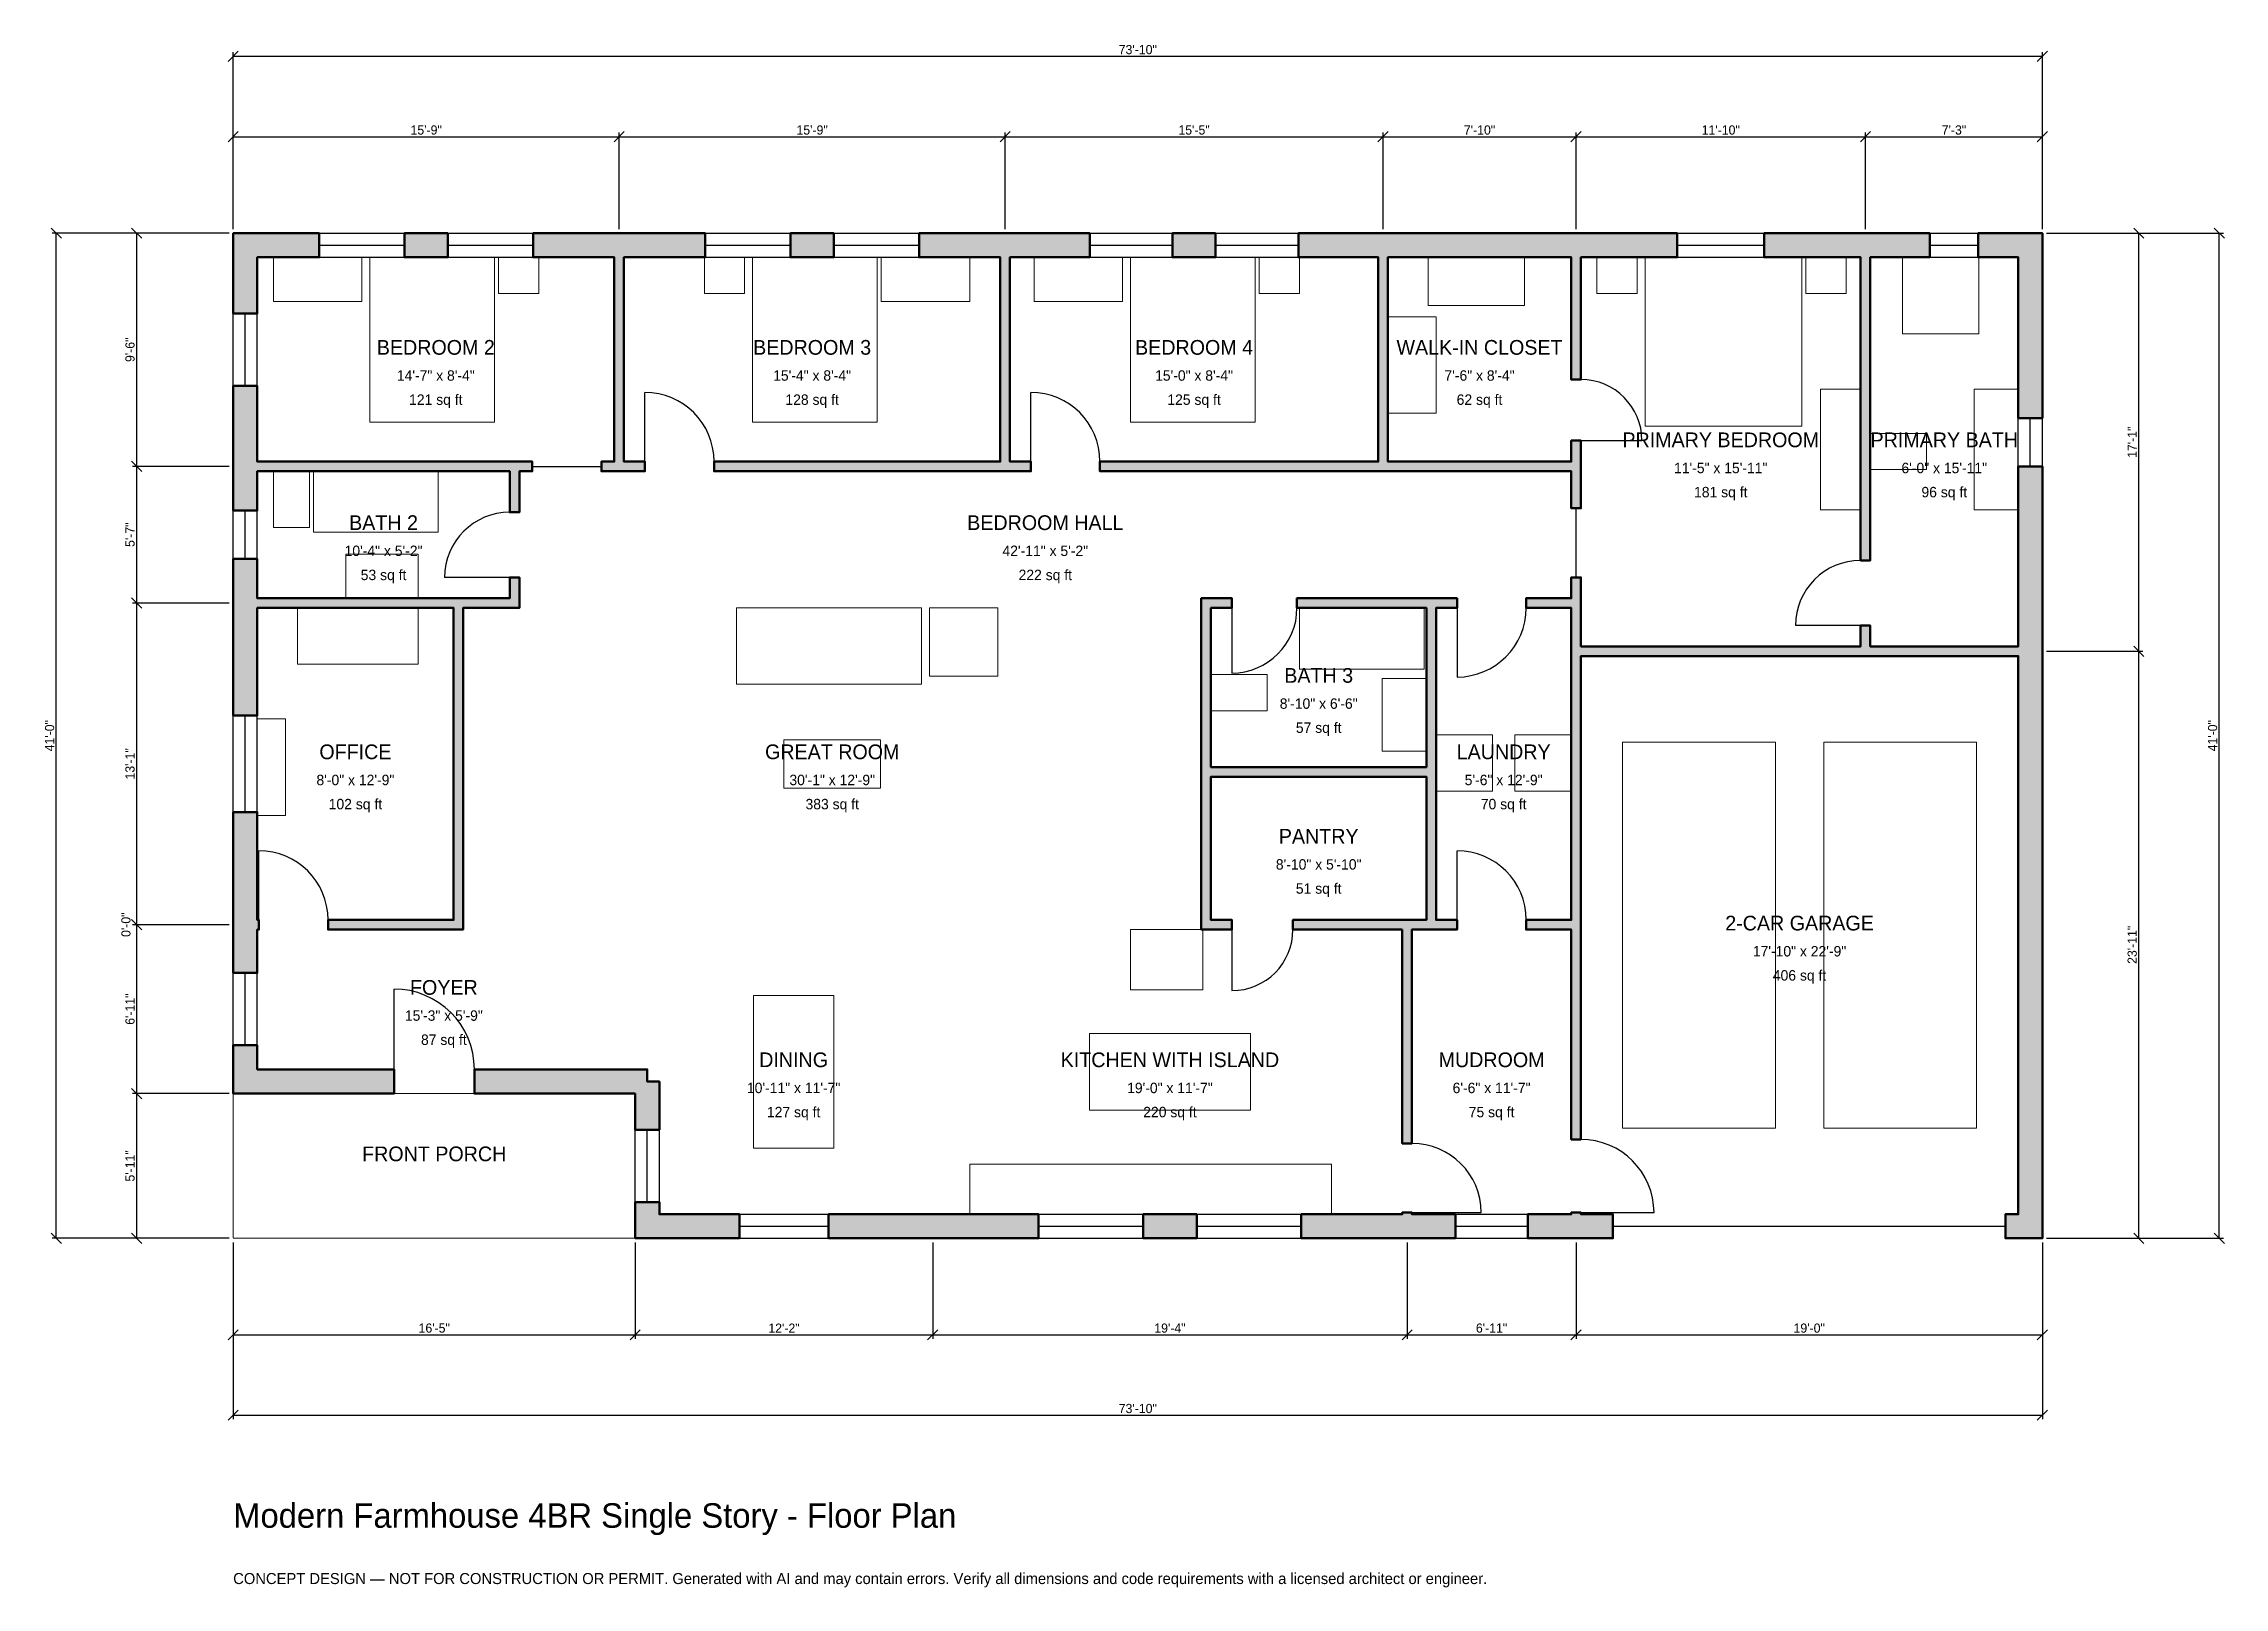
# Model space of a CAD drawing. Header units: inches. Extents: x -93 to 975, y -171 to 585.
import ezdxf
from ezdxf.enums import TextEntityAlignment as Align

# ---------------------------------------------------------------- set-up
doc = ezdxf.new("R2010")
doc.units = ezdxf.units.IN
doc.header["$MEASUREMENT"] = 0
doc.linetypes.add('DASHED', pattern=[0.6, 0.5, -0.1])
for name, color, linetype, lineweight in [('A-ANNO-DIMS', 1, 'Continuous', 13), ('A-ANNO-TEXT', 7, 'Continuous', 18), ('A-AREA-IDEN', 7, 'Continuous', 18), ('A-DOOR', 2, 'Continuous', 25), ('A-FLOR-FIXT', 9, 'Continuous', 13), ('A-FURN', 9, 'Continuous', 13), ('A-GLAZ', 4, 'Continuous', 25), ('A-SITE-PAVE', 8, 'Continuous', 13), ('A-WALL', 7, 'Continuous', 50), ('A-WALL-PATT', 8, 'Continuous', 13)]:
    doc.layers.add(name, color=color, linetype=linetype, lineweight=lineweight)
doc.dimstyles.new('PLAN', dxfattribs={"dimtxt": 4.5, "dimasz": 3, "dimexe": 2, "dimexo": 2, "dimgap": 1, "dimtad": 1, "dimdec": 0, "dimlunit": 4, "dimtsz": 2.5, "dimcen": 2.5, "dimclrd": 1, "dimclre": 1, "dimazin": 3, "dimtfac": 1, "dimtmove": 0, "dimatfit": 3})

msp = doc.modelspace()

# ---------------------------------------------------------------- hatches: boundary and pattern name
at = {"layer": 'A-WALL-PATT'}
h = msp.add_hatch(dxfattribs=at)
h.set_pattern_fill('ANSI31', color=8, scale=0.8)
h.paths.add_polyline_path([(196.8504, 0), (196.8504, 11.811), (196.8504, 11.811), (196.8504, 17.7165), (208.6614, 17.7165), (208.6614, 11.811), (247.8346, 11.811), (247.8346, 0), (208.6614, 0), (208.6614, 0), (196.8504, 0), (196.8504, 0), (196.8504, 0)])
h.paths.add_polyline_path([(196.8504, 70.8661), (118.1102, 70.8661), (118.1102, 82.6772), (202.7559, 82.6772), (202.7559, 76.7717), (208.6614, 76.7717), (208.6614, 53.1496), (196.8504, 53.1496), (196.8504, 70.8661)])
h.paths.add_polyline_path([(11.811, 70.8661), (11.811, 70.8661), (0, 70.8661), (0, 70.8661), (0, 70.8661), (0, 82.6772), (0, 82.6772), (0, 94.4882), (11.811, 94.4882), (11.811, 82.6772), (78.7402, 82.6772), (78.7402, 70.8661), (11.811, 70.8661)])
h.paths.add_polyline_path([(0, 147.6378), (0, 151.1811), (0, 151.1811), (0, 155.9055), (0, 155.9055), (0, 159.4488), (0, 208.6614), (11.811, 208.6614), (11.811, 159.4488), (11.811, 155.9055), (12.5984, 155.9055), (12.5984, 151.1811), (11.811, 151.1811), (11.811, 147.6378), (11.811, 129.9213), (0, 129.9213), (0, 147.6378)])
h.paths.add_polyline_path([(0, 305.1181), (0, 308.6614), (0, 308.6614), (0, 313.3858), (0, 313.3858), (0, 316.9291), (0, 332.6772), (11.811, 332.6772), (11.811, 316.9291), (11.811, 313.3858), (107.874, 313.3858), (112.5984, 313.3858), (135.4331, 313.3858), (135.4331, 323.622), (140.1575, 323.622), (140.1575, 313.3858), (140.1575, 308.6614), (135.4331, 308.6614), (112.5984, 308.6614), (112.5984, 155.9055), (112.5984, 151.1811), (112.5984, 151.1811), (107.874, 151.1811), (107.874, 151.1811), (46.4567, 151.1811), (46.4567, 155.9055), (107.874, 155.9055), (107.874, 308.6614), (11.811, 308.6614), (11.811, 305.1181), (11.811, 255.9055), (0, 255.9055), (0, 305.1181)])
h.paths.add_polyline_path([(0, 372.0472), (0, 375.5906), (0, 375.5906), (0, 380.315), (0, 380.315), (0, 383.8583), (0, 417.3228), (11.811, 417.3228), (11.811, 383.8583), (11.811, 380.315), (135.4331, 380.315), (140.1575, 380.315), (146.4567, 380.315), (146.4567, 375.5906), (140.1575, 375.5906), (140.1575, 355.5118), (135.4331, 355.5118), (135.4331, 375.5906), (11.811, 375.5906), (11.811, 372.0472), (11.811, 356.2992), (0, 356.2992), (0, 372.0472)])
h.paths.add_polyline_path([(0, 480.315), (0, 480.315), (0, 492.126), (0, 492.126), (0, 492.126), (11.811, 492.126), (11.811, 492.126), (42.126, 492.126), (42.126, 480.315), (11.811, 480.315), (11.811, 452.7559), (0, 452.7559), (0, 480.315)])
h.paths.add_polyline_path([(105.1181, 492.126), (105.1181, 480.315), (83.8583, 480.315), (83.8583, 492.126), (105.1181, 492.126)])
h.paths.add_polyline_path([(183.0709, 492.126), (186.6142, 492.126), (186.6142, 492.126), (191.3386, 492.126), (191.3386, 492.126), (194.8819, 492.126), (231.1024, 492.126), (231.1024, 480.315), (194.8819, 480.315), (191.3386, 480.315), (191.3386, 380.315), (201.5748, 380.315), (201.5748, 375.5906), (191.3386, 375.5906), (186.6142, 375.5906), (180.315, 375.5906), (180.315, 380.315), (186.6142, 380.315), (186.6142, 480.315), (183.0709, 480.315), (146.8504, 480.315), (146.8504, 492.126), (183.0709, 492.126)])
h.paths.add_polyline_path([(294.0945, 492.126), (294.0945, 480.315), (272.8346, 480.315), (272.8346, 492.126), (294.0945, 492.126)])
h.paths.add_polyline_path([(372.0472, 492.126), (375.5906, 492.126), (375.5906, 492.126), (380.315, 492.126), (380.315, 492.126), (383.8583, 492.126), (419.357, 492.126), (419.357, 480.315), (383.8583, 480.315), (380.315, 480.315), (380.315, 380.315), (390.5512, 380.315), (390.5512, 375.5906), (380.315, 375.5906), (375.5906, 375.5906), (235.4331, 375.5906), (235.4331, 380.315), (375.5906, 380.315), (375.5906, 480.315), (372.0472, 480.315), (335.8268, 480.315), (335.8268, 492.126), (372.0472, 492.126)])
h.paths.add_polyline_path([(481.0367, 492.126), (481.0367, 480.315), (459.9081, 480.315), (459.9081, 492.126), (481.0367, 492.126)])
h.paths.add_polyline_path([(557.0866, 492.126), (560.6299, 492.126), (560.6299, 492.126), (565.3543, 492.126), (565.3543, 492.126), (568.8976, 492.126), (651.5748, 492.126), (655.1181, 492.126), (655.1181, 492.126), (659.8425, 492.126), (659.8425, 492.126), (663.3858, 492.126), (707.0866, 492.126), (707.0866, 480.315), (663.3858, 480.315), (659.8425, 480.315), (659.8425, 420.4724), (655.1181, 420.4724), (655.1181, 480.315), (651.5748, 480.315), (568.8976, 480.315), (565.3543, 480.315), (565.3543, 380.315), (655.1181, 380.315), (655.1181, 390.5512), (659.8425, 390.5512), (659.8425, 380.315), (659.8425, 375.5906), (659.8425, 357.4803), (655.1181, 357.4803), (655.1181, 375.5906), (565.3543, 375.5906), (560.6299, 375.5906), (424.4094, 375.5906), (424.4094, 380.315), (560.6299, 380.315), (560.6299, 480.315), (557.0866, 480.315), (521.5879, 480.315), (521.5879, 492.126), (557.0866, 492.126)])
h.paths.add_polyline_path([(793.3071, 492.126), (796.8504, 492.126), (796.8504, 492.126), (801.5748, 492.126), (801.5748, 492.126), (805.1181, 492.126), (830.7087, 492.126), (830.7087, 480.315), (805.1181, 480.315), (801.5748, 480.315), (801.5748, 331.8898), (796.8504, 331.8898), (796.8504, 480.315), (793.3071, 480.315), (749.6063, 480.315), (749.6063, 492.126), (793.3071, 492.126)])
h.paths.add_polyline_path([(874.0157, 492.126), (874.0157, 492.126), (885.8268, 492.126), (885.8268, 492.126), (885.8268, 492.126), (885.8268, 480.315), (885.8268, 480.315), (885.8268, 401.5748), (874.0157, 401.5748), (874.0157, 480.315), (854.3307, 480.315), (854.3307, 492.126), (874.0157, 492.126)])
h.paths.add_polyline_path([(885.8268, 293.3071), (885.8268, 289.7638), (885.8268, 289.7638), (885.8268, 285.0394), (885.8268, 285.0394), (885.8268, 281.4961), (885.8268, 11.811), (885.8268, 11.811), (885.8268, 0), (885.8268, 0), (885.8268, 0), (874.0157, 0), (874.0157, 0), (867.7165, 0), (867.7165, 11.811), (874.0157, 11.811), (874.0157, 281.4961), (874.0157, 285.0394), (801.5748, 285.0394), (796.8504, 285.0394), (659.8425, 285.0394), (659.8425, 155.9055), (659.8425, 151.1811), (659.8425, 48.4252), (655.1181, 48.4252), (655.1181, 151.1811), (633.0709, 151.1811), (633.0709, 155.9055), (655.1181, 155.9055), (655.1181, 285.0394), (655.1181, 289.7638), (655.1181, 308.6614), (633.0709, 308.6614), (633.0709, 313.3858), (655.1181, 313.3858), (655.1181, 323.622), (659.8425, 323.622), (659.8425, 313.3858), (659.8425, 308.6614), (659.8425, 289.7638), (796.8504, 289.7638), (796.8504, 300), (801.5748, 300), (801.5748, 289.7638), (874.0157, 289.7638), (874.0157, 293.3071), (874.0157, 377.9528), (885.8268, 377.9528), (885.8268, 293.3071)])
h.paths.add_polyline_path([(663.3858, 0), (659.8425, 0), (659.8425, 0), (655.1181, 0), (655.1181, 0), (651.5748, 0), (633.8583, 0), (633.8583, 11.811), (651.5748, 11.811), (655.1181, 11.811), (655.1181, 12.5984), (659.8425, 12.5984), (659.8425, 11.811), (663.3858, 11.811), (675.5906, 11.811), (675.5906, 0), (663.3858, 0)])
h.paths.add_polyline_path([(580.7087, 0), (577.1654, 0), (577.1654, 0), (572.4409, 0), (572.4409, 0), (568.8976, 0), (522.9659, 0), (522.9659, 11.811), (568.8976, 11.811), (572.4409, 11.811), (572.4409, 12.5984), (577.1654, 12.5984), (577.1654, 11.811), (580.7087, 11.811), (598.4252, 11.811), (598.4252, 0), (580.7087, 0)])
h.paths.add_polyline_path([(445.5381, 0), (445.5381, 11.811), (471.7848, 11.811), (471.7848, 0), (445.5381, 0)])
h.paths.add_polyline_path([(348.4252, 0), (336.6142, 0), (291.5354, 0), (291.5354, 11.811), (336.6142, 11.811), (348.4252, 11.811), (394.357, 11.811), (394.357, 0), (348.4252, 0)])
h.paths.add_polyline_path([(572.4409, 151.1811), (518.8976, 151.1811), (518.8976, 155.9055), (572.4409, 155.9055), (577.1654, 155.9055), (584.252, 155.9055), (584.252, 225.9843), (478.7402, 225.9843), (478.7402, 155.9055), (488.9764, 155.9055), (488.9764, 151.1811), (478.7402, 151.1811), (474.0157, 151.1811), (474.0157, 151.1811), (474.0157, 155.9055), (474.0157, 155.9055), (474.0157, 225.9843), (474.0157, 225.9843), (474.0157, 230.7087), (474.0157, 230.7087), (474.0157, 308.6614), (474.0157, 308.6614), (474.0157, 313.3858), (474.0157, 313.3858), (478.7402, 313.3858), (488.9764, 313.3858), (488.9764, 308.6614), (478.7402, 308.6614), (478.7402, 230.7087), (584.252, 230.7087), (584.252, 308.6614), (520.8661, 308.6614), (520.8661, 313.3858), (584.252, 313.3858), (584.252, 313.3858), (588.9764, 313.3858), (599.2126, 313.3858), (599.2126, 308.6614), (588.9764, 308.6614), (588.9764, 230.7087), (588.9764, 225.9843), (588.9764, 155.9055), (599.2126, 155.9055), (599.2126, 151.1811), (588.9764, 151.1811), (584.252, 151.1811), (584.252, 151.1811), (577.1654, 151.1811), (577.1654, 46.4567), (572.4409, 46.4567), (572.4409, 151.1811)])

# ---------------------------------------------------------------- linework, layer by layer
at = {"layer": 'A-DOOR'}
for p, q in [((201.5748, 380.315), (201.5748, 414.1732)), ((390.5512, 380.315), (390.5512, 414.1732)), ((659.8425, 390.5512), (689.7638, 390.5512)), ((146.4567, 377.9528), (180.315, 377.9528)), ((657.4803, 323.622), (657.4803, 357.4803)), ((135.4331, 323.622), (103.5433, 323.622)), ((488.9764, 308.6614), (488.9764, 276.7717)), ((599.2126, 308.6614), (599.2126, 274.8031)), ((796.8504, 300), (764.9606, 300)), ((12.5984, 155.9055), (12.5984, 189.7638)), ((599.2126, 155.9055), (599.2126, 189.7638)), ((488.9764, 151.1811), (488.9764, 121.2598)), ((78.7402, 82.6772), (78.7402, 122.0472)), ((577.1654, 12.5984), (611.0236, 12.5984)), ((659.8425, 12.5984), (695.6693, 12.5984))]:
    msp.add_line(p, q, dxfattribs=at)
at = {"layer": 'A-DOOR', "linetype": 'DASHED'}
msp.add_line((675.5906, 5.9055), (867.7165, 5.9055), dxfattribs=at)
at = {"layer": 'A-DOOR'}
for centre, radius, start, end in [((659.8425, 390.5512), 29.9213, 0, 90), ((201.5748, 380.315), 33.8583, 0, 90), ((390.5512, 380.315), 33.8583, 0, 90), ((135.4331, 323.622), 31.8898, 90, 180), ((796.8504, 300), 31.8898, 90, 180), ((488.9764, 308.6614), 31.8898, 270, 360), ((599.2126, 308.6614), 33.8583, 270, 360), ((12.5984, 155.9055), 33.8583, 0, 90), ((599.2126, 155.9055), 33.8583, 0, 90), ((488.9764, 151.1811), 29.9213, 270, 360), ((78.7402, 82.6772), 39.3701, 0, 90), ((577.1654, 12.5984), 33.8583, 0, 90), ((659.8425, 12.5984), 35.8268, 0, 90)]:
    msp.add_arc(centre, radius, start, end, dxfattribs=at)
at = {"layer": 'A-FLOR-FIXT'}
for points in [[(817.3228, 442.9134), (854.7244, 442.9134), (854.7244, 480.315), (817.3228, 480.315)], [(852.3622, 356.6929), (874.0157, 356.6929), (874.0157, 415.748), (852.3622, 415.748)], [(801.5748, 376.378), (829.1339, 376.378), (829.1339, 394.0945), (801.5748, 394.0945)], [(19.685, 348.0315), (37.4016, 348.0315), (37.4016, 375.5906), (19.685, 375.5906)], [(39.3701, 345.6693), (100.3937, 345.6693), (100.3937, 375.5906), (39.3701, 375.5906)], [(55.1181, 313.3858), (90.5512, 313.3858), (90.5512, 335.0394), (55.1181, 335.0394)], [(522.0472, 278.7402), (583.0709, 278.7402), (583.0709, 308.6614), (522.0472, 308.6614)], [(478.7402, 258.2677), (506.2992, 258.2677), (506.2992, 275.9843), (478.7402, 275.9843)], [(562.5984, 238.5827), (584.252, 238.5827), (584.252, 274.0157), (562.5984, 274.0157)], [(419.2913, 62.7953), (498.0315, 62.7953), (498.0315, 100.1969), (419.2913, 100.1969)], [(360.6299, 11.811), (537.7953, 11.811), (537.7953, 36.2205), (360.6299, 36.2205)]]:
    msp.add_lwpolyline(points, close=True, dxfattribs=at)
at = {"layer": 'A-FURN'}
for points in [[(19.685, 458.6614), (62.9921, 458.6614), (62.9921, 480.315), (19.685, 480.315)], [(66.9291, 399.6063), (127.9528, 399.6063), (127.9528, 480.315), (66.9291, 480.315)], [(129.9213, 462.5984), (149.6063, 462.5984), (149.6063, 480.315), (129.9213, 480.315)], [(230.7087, 462.5984), (250.3937, 462.5984), (250.3937, 480.315), (230.7087, 480.315)], [(254.3307, 399.6063), (315.3543, 399.6063), (315.3543, 480.315), (254.3307, 480.315)], [(317.3228, 458.6614), (360.6299, 458.6614), (360.6299, 480.315), (317.3228, 480.315)], [(392.126, 458.6614), (435.4331, 458.6614), (435.4331, 480.315), (392.126, 480.315)], [(439.3701, 399.6063), (500.3937, 399.6063), (500.3937, 480.315), (439.3701, 480.315)], [(502.3622, 462.5984), (522.0472, 462.5984), (522.0472, 480.315), (502.3622, 480.315)], [(585.0394, 456.6929), (632.2835, 456.6929), (632.2835, 480.315), (585.0394, 480.315)], [(667.7165, 462.5984), (687.4016, 462.5984), (687.4016, 480.315), (667.7165, 480.315)], [(691.3386, 397.6378), (768.1102, 397.6378), (768.1102, 480.315), (691.3386, 480.315)], [(770.0787, 462.5984), (789.7638, 462.5984), (789.7638, 480.315), (770.0787, 480.315)], [(565.3543, 403.937), (588.9764, 403.937), (588.9764, 451.1811), (565.3543, 451.1811)], [(777.1654, 356.6929), (796.8504, 356.6929), (796.8504, 415.748), (777.1654, 415.748)], [(31.4961, 281.1024), (90.5512, 281.1024), (90.5512, 308.6614), (31.4961, 308.6614)], [(246.4567, 271.2598), (337.0079, 271.2598), (337.0079, 308.6614), (246.4567, 308.6614)], [(340.9449, 275.1969), (374.4094, 275.1969), (374.4094, 308.6614), (340.9449, 308.6614)], [(11.811, 207.0866), (25.5906, 207.0866), (25.5906, 254.3307), (11.811, 254.3307)], [(588.9764, 218.8976), (616.5354, 218.8976), (616.5354, 246.4567), (588.9764, 246.4567)], [(627.5591, 218.8976), (655.1181, 218.8976), (655.1181, 246.4567), (627.5591, 246.4567)], [(269.685, 220.4724), (316.9291, 220.4724), (316.9291, 244.0945), (269.685, 244.0945)], [(680.315, 53.937), (755.1181, 53.937), (755.1181, 242.9134), (680.315, 242.9134)], [(778.7402, 53.937), (853.5433, 53.937), (853.5433, 242.9134), (778.7402, 242.9134)], [(439.3701, 121.6535), (474.8031, 121.6535), (474.8031, 151.1811), (439.3701, 151.1811)], [(254.7244, 44.0945), (294.0945, 44.0945), (294.0945, 118.8976), (254.7244, 118.8976)]]:
    msp.add_lwpolyline(points, close=True, dxfattribs=at)
at = {"layer": 'A-GLAZ'}
for p, q in [((42.126, 492.126), (83.8583, 492.126)), ((105.1181, 492.126), (146.8504, 492.126)), ((231.1024, 492.126), (272.8346, 492.126)), ((294.0945, 492.126), (335.8268, 492.126)), ((419.357, 492.126), (459.9081, 492.126)), ((481.0367, 492.126), (521.5879, 492.126)), ((707.0866, 492.126), (749.6063, 492.126)), ((830.7087, 492.126), (854.3307, 492.126)), ((42.126, 486.2205), (83.8583, 486.2205)), ((105.1181, 486.2205), (146.8504, 486.2205)), ((231.1024, 486.2205), (272.8346, 486.2205)), ((294.0945, 486.2205), (335.8268, 486.2205)), ((419.357, 486.2205), (459.9081, 486.2205)), ((481.0367, 486.2205), (521.5879, 486.2205)), ((707.0866, 486.2205), (749.6063, 486.2205)), ((830.7087, 486.2205), (854.3307, 486.2205)), ((42.126, 480.315), (83.8583, 480.315)), ((105.1181, 480.315), (146.8504, 480.315)), ((231.1024, 480.315), (272.8346, 480.315)), ((294.0945, 480.315), (335.8268, 480.315)), ((419.357, 480.315), (459.9081, 480.315)), ((481.0367, 480.315), (521.5879, 480.315)), ((707.0866, 480.315), (749.6063, 480.315)), ((830.7087, 480.315), (854.3307, 480.315)), ((0, 417.3228), (0, 452.7559)), ((5.9055, 417.3228), (5.9055, 452.7559)), ((11.811, 417.3228), (11.811, 452.7559)), ((874.0157, 377.9528), (874.0157, 401.5748)), ((879.9213, 377.9528), (879.9213, 401.5748)), ((885.8268, 377.9528), (885.8268, 401.5748)), ((0, 332.6772), (0, 356.2992)), ((5.9055, 332.6772), (5.9055, 356.2992)), ((11.811, 332.6772), (11.811, 356.2992)), ((0, 208.6614), (0, 255.9055)), ((5.9055, 208.6614), (5.9055, 255.9055)), ((11.811, 208.6614), (11.811, 255.9055)), ((0, 94.4882), (0, 129.9213)), ((5.9055, 94.4882), (5.9055, 129.9213)), ((11.811, 94.4882), (11.811, 129.9213)), ((196.8504, 17.7165), (196.8504, 53.1496)), ((202.7559, 17.7165), (202.7559, 53.1496)), ((208.6614, 17.7165), (208.6614, 53.1496)), ((247.8346, 11.811), (291.5354, 11.811)), ((394.357, 11.811), (445.5381, 11.811)), ((471.7848, 11.811), (522.9659, 11.811)), ((598.4252, 11.811), (633.8583, 11.811)), ((247.8346, 5.9055), (291.5354, 5.9055)), ((247.8346, 0), (291.5354, 0)), ((394.357, 5.9055), (445.5381, 5.9055)), ((394.357, 0), (445.5381, 0)), ((471.7848, 5.9055), (522.9659, 5.9055)), ((471.7848, 0), (522.9659, 0)), ((598.4252, 5.9055), (633.8583, 5.9055)), ((598.4252, 0), (633.8583, 0))]:
    msp.add_line(p, q, dxfattribs=at)
at = {"layer": 'A-SITE-PAVE', "linetype": 'DASHED'}
msp.add_lwpolyline([(0, 0), (196.8504, 0), (196.8504, 70.8661), (0, 70.8661)], close=True, dxfattribs=at)
at = {"layer": 'A-WALL'}
for points in [[(0, 480.315), (0, 480.315), (0, 492.126), (0, 492.126), (0, 492.126), (11.811, 492.126), (11.811, 492.126), (42.126, 492.126), (42.126, 480.315), (11.811, 480.315), (11.811, 452.7559), (0, 452.7559), (0, 480.315)], [(105.1181, 492.126), (105.1181, 480.315), (83.8583, 480.315), (83.8583, 492.126), (105.1181, 492.126)], [(183.0709, 492.126), (186.6142, 492.126), (186.6142, 492.126), (191.3386, 492.126), (191.3386, 492.126), (194.8819, 492.126), (231.1024, 492.126), (231.1024, 480.315), (194.8819, 480.315), (191.3386, 480.315), (191.3386, 380.315), (201.5748, 380.315), (201.5748, 375.5906), (191.3386, 375.5906), (186.6142, 375.5906), (180.315, 375.5906), (180.315, 380.315), (186.6142, 380.315), (186.6142, 480.315), (183.0709, 480.315), (146.8504, 480.315), (146.8504, 492.126), (183.0709, 492.126)], [(372.0472, 492.126), (375.5906, 492.126), (375.5906, 492.126), (380.315, 492.126), (380.315, 492.126), (383.8583, 492.126), (419.357, 492.126), (419.357, 480.315), (383.8583, 480.315), (380.315, 480.315), (380.315, 380.315), (390.5512, 380.315), (390.5512, 375.5906), (380.315, 375.5906), (375.5906, 375.5906), (235.4331, 375.5906), (235.4331, 380.315), (375.5906, 380.315), (375.5906, 480.315), (372.0472, 480.315), (335.8268, 480.315), (335.8268, 492.126), (372.0472, 492.126)], [(294.0945, 492.126), (294.0945, 480.315), (272.8346, 480.315), (272.8346, 492.126), (294.0945, 492.126)], [(557.0866, 492.126), (560.6299, 492.126), (560.6299, 492.126), (565.3543, 492.126), (565.3543, 492.126), (568.8976, 492.126), (651.5748, 492.126), (655.1181, 492.126), (655.1181, 492.126), (659.8425, 492.126), (659.8425, 492.126), (663.3858, 492.126), (707.0866, 492.126), (707.0866, 480.315), (663.3858, 480.315), (659.8425, 480.315), (659.8425, 420.4724), (655.1181, 420.4724), (655.1181, 480.315), (651.5748, 480.315), (568.8976, 480.315), (565.3543, 480.315), (565.3543, 380.315), (655.1181, 380.315), (655.1181, 390.5512), (659.8425, 390.5512), (659.8425, 380.315), (659.8425, 375.5906), (659.8425, 357.4803), (655.1181, 357.4803), (655.1181, 375.5906), (565.3543, 375.5906), (560.6299, 375.5906), (424.4094, 375.5906), (424.4094, 380.315), (560.6299, 380.315), (560.6299, 480.315), (557.0866, 480.315), (521.5879, 480.315), (521.5879, 492.126), (557.0866, 492.126)], [(481.0367, 492.126), (481.0367, 480.315), (459.9081, 480.315), (459.9081, 492.126), (481.0367, 492.126)], [(793.3071, 492.126), (796.8504, 492.126), (796.8504, 492.126), (801.5748, 492.126), (801.5748, 492.126), (805.1181, 492.126), (830.7087, 492.126), (830.7087, 480.315), (805.1181, 480.315), (801.5748, 480.315), (801.5748, 331.8898), (796.8504, 331.8898), (796.8504, 480.315), (793.3071, 480.315), (749.6063, 480.315), (749.6063, 492.126), (793.3071, 492.126)], [(874.0157, 492.126), (874.0157, 492.126), (885.8268, 492.126), (885.8268, 492.126), (885.8268, 492.126), (885.8268, 480.315), (885.8268, 480.315), (885.8268, 401.5748), (874.0157, 401.5748), (874.0157, 480.315), (854.3307, 480.315), (854.3307, 492.126), (874.0157, 492.126)], [(0, 372.0472), (0, 375.5906), (0, 375.5906), (0, 380.315), (0, 380.315), (0, 383.8583), (0, 417.3228), (11.811, 417.3228), (11.811, 383.8583), (11.811, 380.315), (135.4331, 380.315), (140.1575, 380.315), (146.4567, 380.315), (146.4567, 375.5906), (140.1575, 375.5906), (140.1575, 355.5118), (135.4331, 355.5118), (135.4331, 375.5906), (11.811, 375.5906), (11.811, 372.0472), (11.811, 356.2992), (0, 356.2992), (0, 372.0472)], [(885.8268, 293.3071), (885.8268, 289.7638), (885.8268, 289.7638), (885.8268, 285.0394), (885.8268, 285.0394), (885.8268, 281.4961), (885.8268, 11.811), (885.8268, 11.811), (885.8268, 0), (885.8268, 0), (885.8268, 0), (874.0157, 0), (874.0157, 0), (867.7165, 0), (867.7165, 11.811), (874.0157, 11.811), (874.0157, 281.4961), (874.0157, 285.0394), (801.5748, 285.0394), (796.8504, 285.0394), (659.8425, 285.0394), (659.8425, 155.9055), (659.8425, 151.1811), (659.8425, 48.4252), (655.1181, 48.4252), (655.1181, 151.1811), (633.0709, 151.1811), (633.0709, 155.9055), (655.1181, 155.9055), (655.1181, 285.0394), (655.1181, 289.7638), (655.1181, 308.6614), (633.0709, 308.6614), (633.0709, 313.3858), (655.1181, 313.3858), (655.1181, 323.622), (659.8425, 323.622), (659.8425, 313.3858), (659.8425, 308.6614), (659.8425, 289.7638), (796.8504, 289.7638), (796.8504, 300), (801.5748, 300), (801.5748, 289.7638), (874.0157, 289.7638), (874.0157, 293.3071), (874.0157, 377.9528), (885.8268, 377.9528), (885.8268, 293.3071)], [(0, 305.1181), (0, 308.6614), (0, 308.6614), (0, 313.3858), (0, 313.3858), (0, 316.9291), (0, 332.6772), (11.811, 332.6772), (11.811, 316.9291), (11.811, 313.3858), (107.874, 313.3858), (112.5984, 313.3858), (135.4331, 313.3858), (135.4331, 323.622), (140.1575, 323.622), (140.1575, 313.3858), (140.1575, 308.6614), (135.4331, 308.6614), (112.5984, 308.6614), (112.5984, 155.9055), (112.5984, 151.1811), (112.5984, 151.1811), (107.874, 151.1811), (107.874, 151.1811), (46.4567, 151.1811), (46.4567, 155.9055), (107.874, 155.9055), (107.874, 308.6614), (11.811, 308.6614), (11.811, 305.1181), (11.811, 255.9055), (0, 255.9055), (0, 305.1181)], [(572.4409, 151.1811), (518.8976, 151.1811), (518.8976, 155.9055), (572.4409, 155.9055), (577.1654, 155.9055), (584.252, 155.9055), (584.252, 225.9843), (478.7402, 225.9843), (478.7402, 155.9055), (488.9764, 155.9055), (488.9764, 151.1811), (478.7402, 151.1811), (474.0157, 151.1811), (474.0157, 151.1811), (474.0157, 155.9055), (474.0157, 155.9055), (474.0157, 225.9843), (474.0157, 225.9843), (474.0157, 230.7087), (474.0157, 230.7087), (474.0157, 308.6614), (474.0157, 308.6614), (474.0157, 313.3858), (474.0157, 313.3858), (478.7402, 313.3858), (488.9764, 313.3858), (488.9764, 308.6614), (478.7402, 308.6614), (478.7402, 230.7087), (584.252, 230.7087), (584.252, 308.6614), (520.8661, 308.6614), (520.8661, 313.3858), (584.252, 313.3858), (584.252, 313.3858), (588.9764, 313.3858), (599.2126, 313.3858), (599.2126, 308.6614), (588.9764, 308.6614), (588.9764, 230.7087), (588.9764, 225.9843), (588.9764, 155.9055), (599.2126, 155.9055), (599.2126, 151.1811), (588.9764, 151.1811), (584.252, 151.1811), (584.252, 151.1811), (577.1654, 151.1811), (577.1654, 46.4567), (572.4409, 46.4567), (572.4409, 151.1811)], [(0, 147.6378), (0, 151.1811), (0, 151.1811), (0, 155.9055), (0, 155.9055), (0, 159.4488), (0, 208.6614), (11.811, 208.6614), (11.811, 159.4488), (11.811, 155.9055), (12.5984, 155.9055), (12.5984, 151.1811), (11.811, 151.1811), (11.811, 147.6378), (11.811, 129.9213), (0, 129.9213), (0, 147.6378)], [(11.811, 70.8661), (11.811, 70.8661), (0, 70.8661), (0, 70.8661), (0, 70.8661), (0, 82.6772), (0, 82.6772), (0, 94.4882), (11.811, 94.4882), (11.811, 82.6772), (78.7402, 82.6772), (78.7402, 70.8661), (11.811, 70.8661)], [(196.8504, 70.8661), (118.1102, 70.8661), (118.1102, 82.6772), (202.7559, 82.6772), (202.7559, 76.7717), (208.6614, 76.7717), (208.6614, 53.1496), (196.8504, 53.1496), (196.8504, 70.8661)], [(196.8504, 0), (196.8504, 11.811), (196.8504, 11.811), (196.8504, 17.7165), (208.6614, 17.7165), (208.6614, 11.811), (247.8346, 11.811), (247.8346, 0), (208.6614, 0), (208.6614, 0), (196.8504, 0), (196.8504, 0), (196.8504, 0)], [(348.4252, 0), (336.6142, 0), (291.5354, 0), (291.5354, 11.811), (336.6142, 11.811), (348.4252, 11.811), (394.357, 11.811), (394.357, 0), (348.4252, 0)], [(445.5381, 0), (445.5381, 11.811), (471.7848, 11.811), (471.7848, 0), (445.5381, 0)], [(580.7087, 0), (577.1654, 0), (577.1654, 0), (572.4409, 0), (572.4409, 0), (568.8976, 0), (522.9659, 0), (522.9659, 11.811), (568.8976, 11.811), (572.4409, 11.811), (572.4409, 12.5984), (577.1654, 12.5984), (577.1654, 11.811), (580.7087, 11.811), (598.4252, 11.811), (598.4252, 0), (580.7087, 0)], [(663.3858, 0), (659.8425, 0), (659.8425, 0), (655.1181, 0), (655.1181, 0), (651.5748, 0), (633.8583, 0), (633.8583, 11.811), (651.5748, 11.811), (655.1181, 11.811), (655.1181, 12.5984), (659.8425, 12.5984), (659.8425, 11.811), (663.3858, 11.811), (675.5906, 11.811), (675.5906, 0), (663.3858, 0)]]:
    msp.add_lwpolyline(points, close=True, dxfattribs=at)

# ---------------------------------------------------------------- texts
at = {"layer": 'A-ANNO-TEXT'}
for s, height, p in [('Modern Farmhouse 4BR Single Story - Floor Plan', 12, (0, -141.7323)), ('CONCEPT DESIGN — NOT FOR CONSTRUCTION OR PERMIT. Generated with AI and may contain errors. Verify all dimensions and code requirements with a licensed architect or engineer.', 5.4, (0, -169.2913))]:
    msp.add_text(s, height=height, dxfattribs=at).set_placement(p)
at = {"layer": 'A-AREA-IDEN'}
for s, height, p in [('BEDROOM 2', 7.2, (99.2126, 436.2205)), ('BEDROOM 3', 7.2, (283.4646, 436.2205)), ('BEDROOM 4', 7.2, (470.4724, 436.2205)), ('WALK-IN CLOSET', 7.2, (610.2362, 436.2205)), ('14\'-7" x 8\'-4"', 5.1, (99.2126, 422.4409)), ('15\'-4" x 8\'-4"', 5.1, (283.4646, 422.4409)), ('15\'-0" x 8\'-4"', 5.1, (470.4724, 422.4409)), ('7\'-6" x 8\'-4"', 5.1, (610.2362, 422.4409)), ('121 sq ft', 5.1, (99.2126, 410.6299)), ('128 sq ft', 5.1, (283.4646, 410.6299)), ('125 sq ft', 5.1, (470.4724, 410.6299)), ('62 sq ft', 5.1, (610.2362, 410.6299)), ('PRIMARY BEDROOM', 7.2, (728.3465, 390.9449)), ('PRIMARY BATH', 7.2, (837.7953, 390.9449)), ('11\'-5" x 15\'-11"', 5.1, (728.3465, 377.1654)), ('6\'-0" x 15\'-11"', 5.1, (837.7953, 377.1654)), ('181 sq ft', 5.1, (728.3465, 365.3543)), ('96 sq ft', 5.1, (837.7953, 365.3543)), ('BATH 2', 7.2, (73.622, 350.3937)), ('BEDROOM HALL', 7.2, (397.6378, 350.3937)), ('10\'-4" x 5\'-2"', 5.1, (73.622, 336.6142)), ('42\'-11" x 5\'-2"', 5.1, (397.6378, 336.6142)), ('53 sq ft', 5.1, (73.622, 324.8031)), ('222 sq ft', 5.1, (397.6378, 324.8031)), ('BATH 3', 7.2, (531.4961, 275.5906)), ('8\'-10" x 6\'-6"', 5.1, (531.4961, 261.811)), ('57 sq ft', 5.1, (531.4961, 250)), ('OFFICE', 7.2, (59.8425, 238.189)), ('GREAT ROOM', 7.2, (293.3071, 238.189)), ('LAUNDRY', 7.2, (622.0472, 238.189)), ('8\'-0" x 12\'-9"', 5.1, (59.8425, 224.4094)), ('30\'-1" x 12\'-9"', 5.1, (293.3071, 224.4094)), ('5\'-6" x 12\'-9"', 5.1, (622.0472, 224.4094)), ('102 sq ft', 5.1, (59.8425, 212.5984)), ('383 sq ft', 5.1, (293.3071, 212.5984)), ('70 sq ft', 5.1, (622.0472, 212.5984)), ('PANTRY', 7.2, (531.4961, 196.8504)), ('8\'-10" x 5\'-10"', 5.1, (531.4961, 183.0709)), ('51 sq ft', 5.1, (531.4961, 171.2598)), ('2-CAR GARAGE', 7.2, (766.9291, 154.3307)), ('17\'-10" x 22\'-9"', 5.1, (766.9291, 140.5512)), ('406 sq ft', 5.1, (766.9291, 128.7402)), ('FOYER', 7.2, (103.1496, 122.8346)), ('15\'-3" x 5\'-9"', 5.1, (103.1496, 109.0551)), ('87 sq ft', 5.1, (103.1496, 97.2441)), ('DINING', 7.2, (274.4094, 87.4016)), ('KITCHEN WITH ISLAND', 7.2, (458.6614, 87.4016)), ('MUDROOM', 7.2, (616.1417, 87.4016)), ('10\'-11" x 11\'-7"', 5.1, (274.4094, 73.622)), ('19\'-0" x 11\'-7"', 5.1, (458.6614, 73.622)), ('6\'-6" x 11\'-7"', 5.1, (616.1417, 73.622)), ('127 sq ft', 5.1, (274.4094, 61.811)), ('220 sq ft', 5.1, (458.6614, 61.811)), ('75 sq ft', 5.1, (616.1417, 61.811)), ('FRONT PORCH', 7.2, (98.4252, 41.3386))]:
    msp.add_text(s, height=height, dxfattribs=at).set_placement(p, align=Align.MIDDLE_CENTER)

# ---------------------------------------------------------------- dimensions: what is measured, and where the dimension line sits
at = {"layer": 'A-ANNO-DIMS'}
for base, p1, p2, text in [((0, 578.7402), (0, 492.126), (885.8268, 492.126), '73\'-10"'), ((0, 539.3701), (0, 492.126), (188.9764, 492.126), '15\'-9"'), ((188.9764, 539.3701), (188.9764, 492.126), (377.9528, 492.126), '15\'-9"'), ((377.9528, 539.3701), (377.9528, 492.126), (562.9921, 492.126), '15\'-5"'), ((562.9921, 539.3701), (562.9921, 492.126), (657.4803, 492.126), '7\'-10"'), ((657.4803, 539.3701), (657.4803, 492.126), (799.2126, 492.126), '11\'-10"'), ((799.2126, 539.3701), (799.2126, 492.126), (885.8268, 492.126), '7\'-3"'), ((0, -47.2441), (0, 0), (196.8504, 0), '16\'-5"'), ((0, -86.6142), (0, 0), (885.8268, 0), '73\'-10"'), ((196.8504, -47.2441), (196.8504, 0), (342.5197, 0), '12\'-2"'), ((342.5197, -47.2441), (342.5197, 0), (574.8031, 0), '19\'-4"'), ((574.8031, -47.2441), (574.8031, 0), (657.4803, 0), '6\'-11"'), ((657.4803, -47.2441), (657.4803, 0), (885.8268, 0), '19\'-0"')]:
    msp.add_linear_dim(base=base, p1=p1, p2=p2, text=text, dimstyle='PLAN', dxfattribs=at).render()
for base, p1, p2, text in [((-86.6142, 0), (0, 0), (0, 492.126), '41\'-0"'), ((-47.2441, 377.9528), (0, 377.9528), (0, 492.126), '9\'-6"'), ((933.0709, 287.4016), (885.8268, 287.4016), (885.8268, 492.126), '17\'-1"'), ((972.4409, 0), (885.8268, 0), (885.8268, 492.126), '41\'-0"'), ((-47.2441, 311.0236), (0, 311.0236), (0, 377.9528), '5\'-7"'), ((-47.2441, 153.5433), (0, 153.5433), (0, 311.0236), '13\'-1"'), ((933.0709, 0), (885.8268, 0), (885.8268, 287.4016), '23\'-11"'), ((-47.2441, 153.5433), (0, 153.5433), (0, 153.5433), '0\'-0"'), ((-47.2441, 70.8661), (0, 70.8661), (0, 153.5433), '6\'-11"'), ((-47.2441, 0), (0, 0), (0, 70.8661), '5\'-11"')]:
    msp.add_linear_dim(base=base, p1=p1, p2=p2, angle=90, text=text, dimstyle='PLAN', dxfattribs=at).render()

doc.saveas('drawing.dxf')
